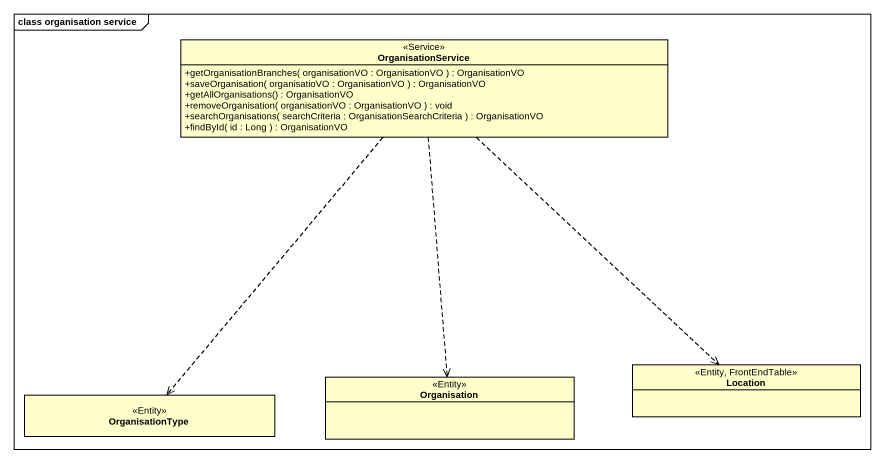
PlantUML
@startuml
mainframe class organisation service
hide circle
hide empty members
skinparam classAttributeIconSize 0
class OrganisationService <<Service>> {
  +getOrganisationBranches( organisationVO : OrganisationVO ) : OrganisationVO
  +saveOrganisation( organisatioVO : OrganisationVO ) : OrganisationVO
  +getAllOrganisations() : OrganisationVO
  +removeOrganisation( organisationVO : OrganisationVO ) : void
  +searchOrganisations( searchCriteria : OrganisationSearchCriteria ) : OrganisationVO
  +findById( id : Long ) : OrganisationVO
}
class Location <<Entity, FrontEndTable>>
class OrganisationType <<Entity>>
class Organisation <<Entity>>
OrganisationService ..> Location
OrganisationService ..> OrganisationType
OrganisationService ..> Organisation
@enduml
